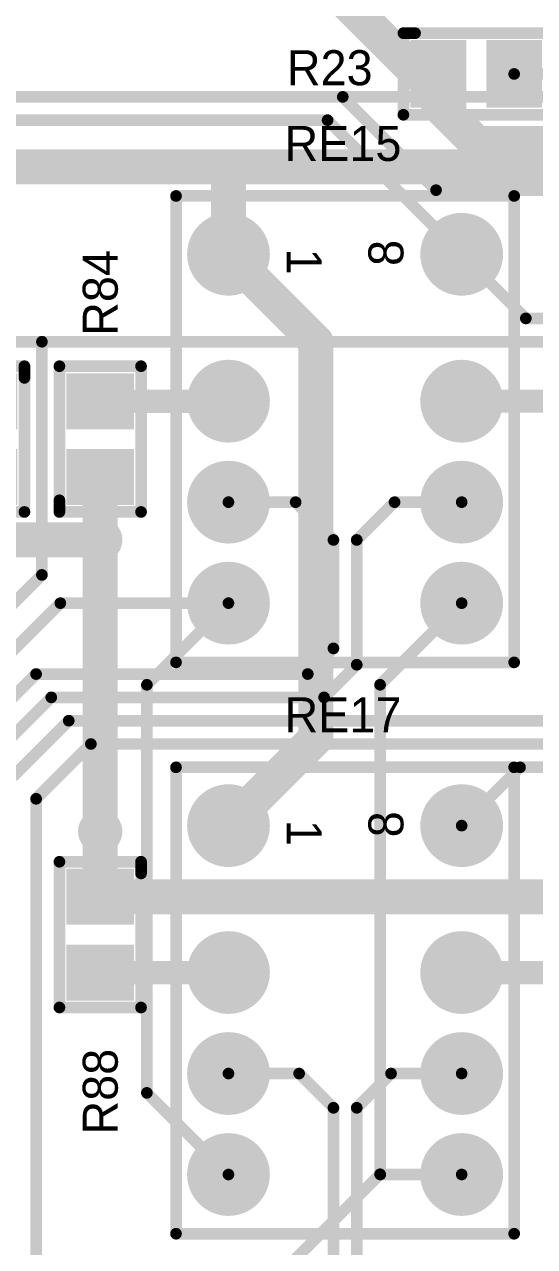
# Model space of a CAD drawing. Extents: x 1012 to 1122, y 1012 to 1122.
# Drawn here: x 1093.09 to 1104.2, y 1028.55 to 1055.17 of the extents above; entities that cross this region are included whole.
import ezdxf

# ---------------------------------------------------------------- set-up
doc = ezdxf.new("R2010")
doc.units = 0
doc.layers.get('0').update_dxf_attribs({"linetype": 'CONTINUOUS'})
for name, color, linetype in [('BOTTOMLAYER', 5, 'CONTINUOUS'), ('BOTTOMSOLDER', 6, 'CONTINUOUS'), ('MULTILAYER', 9, 'CONTINUOUS'), ('TOPLAYER', 1, 'CONTINUOUS'), ('TOPOVERLAY', 2, 'CONTINUOUS'), ('TOPPASTE', 8, 'CONTINUOUS'), ('TOPSOLDER', 216, 'CONTINUOUS')]:
    doc.layers.add(name, color=color, linetype=linetype)

# ---------------------------------------------------------------- blocks, each defined once
blk = doc.blocks.new('CC0603_149')
at = {"layer": 'TOPLAYER'}
for points in [[(-0.508, -0.635), (0.508, -0.635), (-0.508, 0.635), (0.508, 0.635)], [(1.143, -0.635), (2.159, -0.635), (1.143, 0.635), (2.159, 0.635)]]:
    blk.add_solid(points, dxfattribs=at)
at = {"layer": 'TOPOVERLAY', "const_width": 0.254}
for points in [[(-0.762, -0.8889999999999999), (-0.762, 0.8889999999999999)], [(-0.762, 0.8889999999999999), (-0.508, 0.8889999999999999)], [(-0.508, 0.8889999999999999), (2.413, 0.8889999999999999)], [(2.413, -0.8889999999999999), (2.413, 0.8889999999999999)], [(-0.762, -0.8889999999999999), (2.413, -0.8889999999999999)]]:
    blk.add_lwpolyline(points, dxfattribs=at)
at = {"layer": 'TOPOVERLAY', "const_width": 0.127}
for points in [[(-0.8254999999999999, 0.8889999999999999, 1), (-0.6985, 0.8889999999999999, 1)], [(-0.8254999999999999, 0.8889999999999999, 1), (-0.6985, 0.8889999999999999, 1)], [(-0.5715, 0.8889999999999999, 1), (-0.4445, 0.8889999999999999, 1)], [(-0.5715, 0.8889999999999999, 1), (-0.4445, 0.8889999999999999, 1)], [(2.3495, 0.8889999999999999, 1), (2.4765, 0.8889999999999999, 1)], [(2.3495, 0.8889999999999999, 1), (2.4765, 0.8889999999999999, 1)], [(-0.8254999999999999, -0.8889999999999999, 1), (-0.6985, -0.8889999999999999, 1)], [(-0.8254999999999999, -0.8889999999999999, 1), (-0.6985, -0.8889999999999999, 1)], [(2.3495, -0.8889999999999999, 1), (2.4765, -0.8889999999999999, 1)], [(2.3495, -0.8889999999999999, 1), (2.4765, -0.8889999999999999, 1)]]:
    blk.add_lwpolyline(points, format="xyb", close=True, dxfattribs=at)
at = {"layer": 'TOPPASTE'}
for points in [[(-0.508, -0.635), (0.508, -0.635), (-0.508, 0.635), (0.508, 0.635)], [(1.143, -0.635), (2.159, -0.635), (1.143, 0.635), (2.159, 0.635)]]:
    blk.add_solid(points, dxfattribs=at)
at = {"layer": 'TOPSOLDER'}
for points in [[(-0.6095999999999999, -0.7365999999999999), (0.6095999999999999, -0.7365999999999999), (-0.6095999999999999, 0.7365999999999999), (0.6095999999999999, 0.7365999999999999)], [(1.0414, -0.7365999999999999), (2.2606, -0.7365999999999999), (1.0414, 0.7365999999999999), (2.2606, 0.7365999999999999)]]:
    blk.add_solid(points, dxfattribs=at)
blk = doc.blocks.new('CC0603_185')
at = {"layer": 'TOPLAYER'}
for points in [[(-0.508, -0.635), (0.508, -0.635), (-0.508, 0.635), (0.508, 0.635)], [(1.143, -0.635), (2.159, -0.635), (1.143, 0.635), (2.159, 0.635)]]:
    blk.add_solid(points, dxfattribs=at)
at = {"layer": 'TOPOVERLAY', "const_width": 0.254}
for points in [[(-0.508, 0.8889999999999999), (-0.762, 0.8889999999999999)], [(-0.762, -0.8889999999999999), (-0.762, 0.8889999999999999)], [(2.413, 0.8889999999999999), (-0.508, 0.8889999999999999)], [(2.413, -0.8889999999999999), (2.413, 0.8889999999999999)], [(2.413, -0.8889999999999999), (-0.762, -0.8889999999999999)]]:
    blk.add_lwpolyline(points, dxfattribs=at)
at = {"layer": 'TOPOVERLAY', "const_width": 0.127}
for points in [[(-0.8254999999999999, 0.8889999999999999, 1), (-0.6985, 0.8889999999999999, 1)], [(-0.8254999999999999, 0.8889999999999999, 1), (-0.6985, 0.8889999999999999, 1)], [(-0.5715, 0.8889999999999999, 1), (-0.4445, 0.8889999999999999, 1)], [(-0.5715, 0.8889999999999999, 1), (-0.4445, 0.8889999999999999, 1)], [(2.3495, 0.8889999999999999, 1), (2.4765, 0.8889999999999999, 1)], [(2.3495, 0.8889999999999999, 1), (2.4765, 0.8889999999999999, 1)], [(-0.8254999999999999, -0.8889999999999999, 1), (-0.6985, -0.8889999999999999, 1)], [(-0.8254999999999999, -0.8889999999999999, 1), (-0.6985, -0.8889999999999999, 1)], [(2.3495, -0.8889999999999999, 1), (2.4765, -0.8889999999999999, 1)], [(2.3495, -0.8889999999999999, 1), (2.4765, -0.8889999999999999, 1)]]:
    blk.add_lwpolyline(points, format="xyb", close=True, dxfattribs=at)
at = {"layer": 'TOPPASTE'}
for points in [[(-0.508, -0.635), (0.508, -0.635), (-0.508, 0.635), (0.508, 0.635)], [(1.143, -0.635), (2.159, -0.635), (1.143, 0.635), (2.159, 0.635)]]:
    blk.add_solid(points, dxfattribs=at)
at = {"layer": 'TOPSOLDER'}
for points in [[(-0.6095999999999999, -0.7365999999999999), (0.6095999999999999, -0.7365999999999999), (-0.6095999999999999, 0.7365999999999999), (0.6095999999999999, 0.7365999999999999)], [(1.0414, -0.7365999999999999), (2.2606, -0.7365999999999999), (1.0414, 0.7365999999999999), (2.2606, 0.7365999999999999)]]:
    blk.add_solid(points, dxfattribs=at)
blk = doc.blocks.new('CC0603_209')
at = {"layer": 'TOPLAYER'}
for points in [[(-0.508, -0.635), (0.508, -0.635), (-0.508, 0.635), (0.508, 0.635)], [(1.143, -0.635), (2.159, -0.635), (1.143, 0.635), (2.159, 0.635)]]:
    blk.add_solid(points, dxfattribs=at)
at = {"layer": 'TOPOVERLAY', "const_width": 0.254}
for points in [[(-0.762, 0.8889999999999999), (-0.762, -0.8889999999999999)], [(-0.762, 0.8889999999999999), (-0.508, 0.8889999999999999)], [(-0.508, 0.8889999999999999), (2.413, 0.8889999999999999)], [(2.413, 0.8889999999999999), (2.413, -0.8889999999999999)], [(-0.762, -0.8889999999999999), (2.413, -0.8889999999999999)]]:
    blk.add_lwpolyline(points, dxfattribs=at)
at = {"layer": 'TOPOVERLAY', "const_width": 0.127}
for points in [[(-0.8254999999999999, 0.8889999999999999, 1), (-0.6985, 0.8889999999999999, 1)], [(-0.8254999999999999, 0.8889999999999999, 1), (-0.6985, 0.8889999999999999, 1)], [(-0.5715, 0.8889999999999999, 1), (-0.4445, 0.8889999999999999, 1)], [(-0.5715, 0.8889999999999999, 1), (-0.4445, 0.8889999999999999, 1)], [(2.3495, 0.8889999999999999, 1), (2.4765, 0.8889999999999999, 1)], [(2.3495, 0.8889999999999999, 1), (2.4765, 0.8889999999999999, 1)], [(-0.8254999999999999, -0.8889999999999999, 1), (-0.6985, -0.8889999999999999, 1)], [(-0.8254999999999999, -0.8889999999999999, 1), (-0.6985, -0.8889999999999999, 1)], [(2.3495, -0.8889999999999999, 1), (2.4765, -0.8889999999999999, 1)], [(2.3495, -0.8889999999999999, 1), (2.4765, -0.8889999999999999, 1)]]:
    blk.add_lwpolyline(points, format="xyb", close=True, dxfattribs=at)
at = {"layer": 'TOPPASTE'}
for points in [[(-0.508, -0.635), (0.508, -0.635), (-0.508, 0.635), (0.508, 0.635)], [(1.143, -0.635), (2.159, -0.635), (1.143, 0.635), (2.159, 0.635)]]:
    blk.add_solid(points, dxfattribs=at)
at = {"layer": 'TOPSOLDER'}
for points in [[(-0.6095999999999999, -0.7365999999999999), (0.6095999999999999, -0.7365999999999999), (-0.6095999999999999, 0.7365999999999999), (0.6095999999999999, 0.7365999999999999)], [(1.0414, -0.7365999999999999), (2.2606, -0.7365999999999999), (1.0414, 0.7365999999999999), (2.2606, 0.7365999999999999)]]:
    blk.add_solid(points, dxfattribs=at)
blk = doc.blocks.new('CC0603_213')
at = {"layer": 'TOPLAYER'}
for points in [[(-0.508, -0.635), (0.508, -0.635), (-0.508, 0.635), (0.508, 0.635)], [(1.143, -0.635), (2.159, -0.635), (1.143, 0.635), (2.159, 0.635)]]:
    blk.add_solid(points, dxfattribs=at)
at = {"layer": 'TOPOVERLAY', "const_width": 0.254}
for points in [[(-0.508, 0.8889999999999999), (-0.762, 0.8889999999999999)], [(-0.762, -0.8889999999999999), (-0.762, 0.8889999999999999)], [(2.413, 0.8889999999999999), (-0.508, 0.8889999999999999)], [(2.413, -0.8889999999999999), (2.413, 0.8889999999999999)], [(2.413, -0.8889999999999999), (-0.762, -0.8889999999999999)]]:
    blk.add_lwpolyline(points, dxfattribs=at)
at = {"layer": 'TOPOVERLAY', "const_width": 0.127}
for points in [[(-0.8254999999999999, 0.8889999999999999, 1), (-0.6985, 0.8889999999999999, 1)], [(-0.8254999999999999, 0.8889999999999999, 1), (-0.6985, 0.8889999999999999, 1)], [(-0.5715, 0.8889999999999999, 1), (-0.4445, 0.8889999999999999, 1)], [(-0.5715, 0.8889999999999999, 1), (-0.4445, 0.8889999999999999, 1)], [(2.3495, 0.8889999999999999, 1), (2.4765, 0.8889999999999999, 1)], [(2.3495, 0.8889999999999999, 1), (2.4765, 0.8889999999999999, 1)], [(-0.8254999999999999, -0.8889999999999999, 1), (-0.6985, -0.8889999999999999, 1)], [(-0.8254999999999999, -0.8889999999999999, 1), (-0.6985, -0.8889999999999999, 1)], [(2.3495, -0.8889999999999999, 1), (2.4765, -0.8889999999999999, 1)], [(2.3495, -0.8889999999999999, 1), (2.4765, -0.8889999999999999, 1)]]:
    blk.add_lwpolyline(points, format="xyb", close=True, dxfattribs=at)
at = {"layer": 'TOPPASTE'}
for points in [[(-0.508, -0.635), (0.508, -0.635), (-0.508, 0.635), (0.508, 0.635)], [(1.143, -0.635), (2.159, -0.635), (1.143, 0.635), (2.159, 0.635)]]:
    blk.add_solid(points, dxfattribs=at)
at = {"layer": 'TOPSOLDER'}
for points in [[(-0.6095999999999999, -0.7365999999999999), (0.6095999999999999, -0.7365999999999999), (-0.6095999999999999, 0.7365999999999999), (0.6095999999999999, 0.7365999999999999)], [(1.0414, -0.7365999999999999), (2.2606, -0.7365999999999999), (1.0414, 0.7365999999999999), (2.2606, 0.7365999999999999)]]:
    blk.add_solid(points, dxfattribs=at)
blk = doc.blocks.new('G6K_255')
at = {"layer": 'BOTTOMLAYER', "const_width": 0.7999984}
for points in [[(-0.3999992, 5.08, 1), (0.3999992, 5.08, 1)], [(2.7999944, 5.08, 1), (3.5999928, 5.08, 1)], [(4.999989999999999, 5.08, 1), (5.799988399999999, 5.08, 1)], [(7.1999856, 5.08, 1), (7.999984, 5.08, 1)], [(-0.3999992, 0, 1), (0.3999992, 0, 1)], [(2.7999944, 0, 1), (3.5999928, 0, 1)], [(4.999989999999999, 0, 1), (5.799988399999999, 0, 1)], [(7.1999856, 0, 1), (7.999984, 0, 1)]]:
    blk.add_lwpolyline(points, format="xyb", close=True, dxfattribs=at)
at = {"layer": 'BOTTOMSOLDER', "const_width": 0.9015983999999999}
for points in [[(-0.4507992, 5.08, 1), (0.4507992, 5.08, 1)], [(2.7491944, 5.08, 1), (3.6507928, 5.08, 1)], [(4.94919, 5.08, 1), (5.8507884, 5.08, 1)], [(7.1491856, 5.08, 1), (8.050784, 5.08, 1)], [(-0.4507992, 0, 1), (0.4507992, 0, 1)], [(2.7491944, 0, 1), (3.6507928, 0, 1)], [(4.94919, 0, 1), (5.8507884, 0, 1)], [(7.1491856, 0, 1), (8.050784, 0, 1)]]:
    blk.add_lwpolyline(points, format="xyb", close=True, dxfattribs=at)
at = {"layer": 'MULTILAYER', "const_width": 0.7999984}
for points in [[(-0.3999992, 5.08, 1), (0.3999992, 5.08, 1)], [(2.7999944, 5.08, 1), (3.5999928, 5.08, 1)], [(4.999989999999999, 5.08, 1), (5.799988399999999, 5.08, 1)], [(7.1999856, 5.08, 1), (7.999984, 5.08, 1)], [(-0.3999992, 0, 1), (0.3999992, 0, 1)], [(2.7999944, 0, 1), (3.5999928, 0, 1)], [(4.999989999999999, 0, 1), (5.799988399999999, 0, 1)], [(7.1999856, 0, 1), (7.999984, 0, 1)]]:
    blk.add_lwpolyline(points, format="xyb", close=True, dxfattribs=at)
at = {"layer": 'TOPLAYER', "const_width": 0.7999984}
for points in [[(-0.3999992, 5.08, 1), (0.3999992, 5.08, 1)], [(2.7999944, 5.08, 1), (3.5999928, 5.08, 1)], [(4.999989999999999, 5.08, 1), (5.799988399999999, 5.08, 1)], [(7.1999856, 5.08, 1), (7.999984, 5.08, 1)], [(-0.3999992, 0, 1), (0.3999992, 0, 1)], [(2.7999944, 0, 1), (3.5999928, 0, 1)], [(4.999989999999999, 0, 1), (5.799988399999999, 0, 1)], [(7.1999856, 0, 1), (7.999984, 0, 1)]]:
    blk.add_lwpolyline(points, format="xyb", close=True, dxfattribs=at)
at = {"layer": 'TOPOVERLAY', "const_width": 0.254}
for points in [[(8.889999999999999, 6.223), (-1.27, 6.223)], [(-1.27, -1.143), (-1.27, 6.223)], [(8.889999999999999, -1.143), (8.889999999999999, 6.223)], [(8.889999999999999, -1.143), (-1.27, -1.143)]]:
    blk.add_lwpolyline(points, dxfattribs=at)
at = {"layer": 'TOPOVERLAY', "const_width": 0.127}
for points in [[(-1.3335, 6.223, 1), (-1.2065, 6.223, 1)], [(-1.3335, 6.223, 1), (-1.2065, 6.223, 1)], [(8.8265, 6.223, 1), (8.9535, 6.223, 1)], [(8.8265, 6.223, 1), (8.9535, 6.223, 1)], [(-1.3335, -1.143, 1), (-1.2065, -1.143, 1)], [(-1.3335, -1.143, 1), (-1.2065, -1.143, 1)], [(8.8265, -1.143, 1), (8.9535, -1.143, 1)], [(8.8265, -1.143, 1), (8.9535, -1.143, 1)]]:
    blk.add_lwpolyline(points, format="xyb", close=True, dxfattribs=at)
at = {"layer": 'TOPSOLDER', "const_width": 0.9015983999999999}
for points in [[(-0.4507992, 5.08, 1), (0.4507992, 5.08, 1)], [(2.7491944, 5.08, 1), (3.6507928, 5.08, 1)], [(4.94919, 5.08, 1), (5.8507884, 5.08, 1)], [(7.1491856, 5.08, 1), (8.050784, 5.08, 1)], [(-0.4507992, 0, 1), (0.4507992, 0, 1)], [(2.7491944, 0, 1), (3.6507928, 0, 1)], [(4.94919, 0, 1), (5.8507884, 0, 1)], [(7.1491856, 0, 1), (8.050784, 0, 1)]]:
    blk.add_lwpolyline(points, format="xyb", close=True, dxfattribs=at)
at = {"layer": 'TOPOVERLAY'}
blk.add_text('8', height=0.762, rotation=-179.9999999999147, dxfattribs=at).set_placement((0.254, 3.81))
blk.add_text('1', height=0.762, dxfattribs=at).set_placement((-0.127, 1.27))
blk = doc.blocks.new('G6K_257')
at = {"layer": 'BOTTOMLAYER', "const_width": 0.7999984}
for points in [[(-0.3999992, 5.08, 1), (0.3999992, 5.08, 1)], [(2.7999944, 5.08, 1), (3.5999928, 5.08, 1)], [(4.999989999999999, 5.08, 1), (5.799988399999999, 5.08, 1)], [(7.1999856, 5.08, 1), (7.999984, 5.08, 1)], [(-0.3999992, 0, 1), (0.3999992, 0, 1)], [(2.7999944, 0, 1), (3.5999928, 0, 1)], [(4.999989999999999, 0, 1), (5.799988399999999, 0, 1)], [(7.1999856, 0, 1), (7.999984, 0, 1)]]:
    blk.add_lwpolyline(points, format="xyb", close=True, dxfattribs=at)
at = {"layer": 'BOTTOMSOLDER', "const_width": 0.9015983999999999}
for points in [[(-0.4507992, 5.08, 1), (0.4507992, 5.08, 1)], [(2.7491944, 5.08, 1), (3.6507928, 5.08, 1)], [(4.94919, 5.08, 1), (5.8507884, 5.08, 1)], [(7.1491856, 5.08, 1), (8.050784, 5.08, 1)], [(-0.4507992, 0, 1), (0.4507992, 0, 1)], [(2.7491944, 0, 1), (3.6507928, 0, 1)], [(4.94919, 0, 1), (5.8507884, 0, 1)], [(7.1491856, 0, 1), (8.050784, 0, 1)]]:
    blk.add_lwpolyline(points, format="xyb", close=True, dxfattribs=at)
at = {"layer": 'MULTILAYER', "const_width": 0.7999984}
for points in [[(-0.3999992, 5.08, 1), (0.3999992, 5.08, 1)], [(2.7999944, 5.08, 1), (3.5999928, 5.08, 1)], [(4.999989999999999, 5.08, 1), (5.799988399999999, 5.08, 1)], [(7.1999856, 5.08, 1), (7.999984, 5.08, 1)], [(-0.3999992, 0, 1), (0.3999992, 0, 1)], [(2.7999944, 0, 1), (3.5999928, 0, 1)], [(4.999989999999999, 0, 1), (5.799988399999999, 0, 1)], [(7.1999856, 0, 1), (7.999984, 0, 1)]]:
    blk.add_lwpolyline(points, format="xyb", close=True, dxfattribs=at)
at = {"layer": 'TOPLAYER', "const_width": 0.7999984}
for points in [[(-0.3999992, 5.08, 1), (0.3999992, 5.08, 1)], [(2.7999944, 5.08, 1), (3.5999928, 5.08, 1)], [(4.999989999999999, 5.08, 1), (5.799988399999999, 5.08, 1)], [(7.1999856, 5.08, 1), (7.999984, 5.08, 1)], [(-0.3999992, 0, 1), (0.3999992, 0, 1)], [(2.7999944, 0, 1), (3.5999928, 0, 1)], [(4.999989999999999, 0, 1), (5.799988399999999, 0, 1)], [(7.1999856, 0, 1), (7.999984, 0, 1)]]:
    blk.add_lwpolyline(points, format="xyb", close=True, dxfattribs=at)
at = {"layer": 'TOPOVERLAY', "const_width": 0.254}
for points in [[(8.889999999999999, 6.223), (-1.27, 6.223)], [(-1.27, -1.143), (-1.27, 6.223)], [(8.889999999999999, -1.143), (8.889999999999999, 6.223)], [(8.889999999999999, -1.143), (-1.27, -1.143)]]:
    blk.add_lwpolyline(points, dxfattribs=at)
at = {"layer": 'TOPOVERLAY', "const_width": 0.127}
for points in [[(-1.3335, 6.223, 1), (-1.2065, 6.223, 1)], [(-1.3335, 6.223, 1), (-1.2065, 6.223, 1)], [(8.8265, 6.223, 1), (8.9535, 6.223, 1)], [(8.8265, 6.223, 1), (8.9535, 6.223, 1)], [(-1.3335, -1.143, 1), (-1.2065, -1.143, 1)], [(-1.3335, -1.143, 1), (-1.2065, -1.143, 1)], [(8.8265, -1.143, 1), (8.9535, -1.143, 1)], [(8.8265, -1.143, 1), (8.9535, -1.143, 1)]]:
    blk.add_lwpolyline(points, format="xyb", close=True, dxfattribs=at)
at = {"layer": 'TOPSOLDER', "const_width": 0.9015983999999999}
for points in [[(-0.4507992, 5.08, 1), (0.4507992, 5.08, 1)], [(2.7491944, 5.08, 1), (3.6507928, 5.08, 1)], [(4.94919, 5.08, 1), (5.8507884, 5.08, 1)], [(7.1491856, 5.08, 1), (8.050784, 5.08, 1)], [(-0.4507992, 0, 1), (0.4507992, 0, 1)], [(2.7491944, 0, 1), (3.6507928, 0, 1)], [(4.94919, 0, 1), (5.8507884, 0, 1)], [(7.1491856, 0, 1), (8.050784, 0, 1)]]:
    blk.add_lwpolyline(points, format="xyb", close=True, dxfattribs=at)
at = {"layer": 'TOPOVERLAY'}
blk.add_text('8', height=0.762, rotation=-179.9999999999147, dxfattribs=at).set_placement((0.254, 3.81))
blk.add_text('1', height=0.762, dxfattribs=at).set_placement((-0.127, 1.27))

msp = doc.modelspace()

# ---------------------------------------------------------------- linework, layer by layer
at = {"layer": 'BOTTOMLAYER'}
for points, const_width in [([(1050.036, 1053.592), (1112.402398, 1053.592)], 0.254), ([(1086.231, 1052.068), (1106.551, 1052.068)], 0.762), ([(1097.534, 1050.163), (1097.534, 1052.068)], 0.762), ([(1097.534, 1050.163), (1099.439, 1048.258)], 0.762), ([(1099.439, 1039.622), (1099.439, 1048.258)], 0.762), ([(1092.2, 1043.94), (1094.74, 1043.94)], 0.762), ([(1094.74, 1037.59), (1094.74, 1043.94)], 0.762), ([(1095.756, 1040.7850152), (1097.534, 1042.5630152)], 0.254), ([(1100.836, 1040.7850152), (1102.614, 1042.5630152)], 0.254), ([(1095.756, 1031.8950152), (1095.756, 1040.7850152)], 0.254), ([(1100.836, 1030.1224), (1100.836, 1040.7850152)], 0.254), ([(1097.534, 1037.717), (1099.439, 1039.622)], 0.762), ([(1095.756, 1031.8950152), (1097.534, 1030.1170152)], 0.254), ([(1098.9056, 1028.192), (1100.836, 1030.1224)], 0.254), ([(1100.8413848, 1030.1170152), (1102.614, 1030.1170152)], 0.254)]:
    msp.add_lwpolyline(points, dxfattribs=dict(at, const_width=const_width))
for points, const_width in [([(1097.3435, 1052.068, 1), (1097.7245, 1052.068, 1)], 0.381), ([(1097.3435, 1050.163, 1), (1097.7245, 1050.163, 1)], 0.381), ([(1097.3435, 1050.163, 1), (1097.7245, 1050.163, 1)], 0.381), ([(1099.2485, 1048.258, 1), (1099.6295, 1048.258, 1)], 0.381), ([(1099.2485, 1048.258, 1), (1099.6295, 1048.258, 1)], 0.381), ([(1094.5495, 1043.94, 1), (1094.9305, 1043.94, 1)], 0.381), ([(1094.5495, 1043.94, 1), (1094.9305, 1043.94, 1)], 0.381), ([(1094.5495, 1043.94, 1), (1094.9305, 1043.94, 1)], 0.381), ([(1097.4705, 1042.5630152, 1), (1097.5975, 1042.5630152, 1)], 0.127), ([(1102.5505, 1042.5630152, 1), (1102.6775, 1042.5630152, 1)], 0.127), ([(1095.6925, 1040.7850152, 1), (1095.8195, 1040.7850152, 1)], 0.127), ([(1095.6925, 1040.7850152, 1), (1095.8195, 1040.7850152, 1)], 0.127), ([(1100.7725, 1040.7850152, 1), (1100.8995, 1040.7850152, 1)], 0.127), ([(1100.7725, 1040.7850152, 1), (1100.8995, 1040.7850152, 1)], 0.127), ([(1099.2485, 1039.622, 1), (1099.6295, 1039.622, 1)], 0.381), ([(1099.2485, 1039.622, 1), (1099.6295, 1039.622, 1)], 0.381), ([(1097.3435, 1037.717, 1), (1097.7245, 1037.717, 1)], 0.381), ([(1094.5495, 1037.59, 1), (1094.9305, 1037.59, 1)], 0.381), ([(1094.5495, 1037.59, 1), (1094.9305, 1037.59, 1)], 0.381), ([(1095.6925, 1031.8950152, 1), (1095.8195, 1031.8950152, 1)], 0.127), ([(1095.6925, 1031.8950152, 1), (1095.8195, 1031.8950152, 1)], 0.127), ([(1097.4705, 1030.1170152, 1), (1097.5975, 1030.1170152, 1)], 0.127), ([(1100.7725, 1030.1224, 1), (1100.8995, 1030.1224, 1)], 0.127), ([(1100.7725, 1030.1224, 1), (1100.8995, 1030.1224, 1)], 0.127), ([(1100.7778848, 1030.1170152, 1), (1100.9048848, 1030.1170152, 1)], 0.127), ([(1102.5505, 1030.1170152, 1), (1102.6775, 1030.1170152, 1)], 0.127)]:
    msp.add_lwpolyline(points, format="xyb", close=True, dxfattribs=dict(at, const_width=const_width))
at = {"layer": 'BOTTOMSOLDER', "const_width": 0.4826}
for points in [[(1094.4987, 1043.94, 1), (1094.9813, 1043.94, 1)], [(1094.4987, 1037.59, 1), (1094.9813, 1037.59, 1)]]:
    msp.add_lwpolyline(points, format="xyb", close=True, dxfattribs=at)
at = {"layer": 'MULTILAYER', "const_width": 0.381}
for points in [[(1094.5495, 1043.94, 1), (1094.9305, 1043.94, 1)], [(1094.5495, 1037.59, 1), (1094.9305, 1037.59, 1)]]:
    msp.add_lwpolyline(points, format="xyb", close=True, dxfattribs=at)
at = {"layer": 'TOPLAYER'}
for points, const_width in [([(1096.5942, 1059.1546), (1101.658198, 1054.090602)], 0.762), ([(1101.658198, 1054.090602), (1102.106, 1054.090602)], 0.762), ([(1102.106, 1053.4142), (1102.106, 1054.090602)], 0.762), ([(1103.757, 1054.090602), (1106.424, 1054.090602)], 0.254), ([(1072.388, 1053.592), (1100.0232, 1053.592)], 0.254), ([(1100.0232, 1053.592), (1102.0552, 1051.56)], 0.254), ([(1102.106, 1053.4142), (1102.9442, 1052.576)], 0.762), ([(1071.626, 1053.084), (1099.693, 1053.084)], 0.254), ([(1099.693, 1053.084), (1104.011, 1048.766)], 0.254), ([(1102.9442, 1052.576), (1109.5228, 1052.576)], 0.762), ([(1102.0552, 1051.56), (1111.504, 1051.56)], 0.254), ([(1104.011, 1048.766), (1114.425, 1048.766)], 0.254), ([(1040.7904, 1048.258), (1119.378, 1048.258)], 0.254), ([(1093.47, 1043.178), (1093.47, 1048.258)], 0.254), ([(1094.74, 1046.9626), (1097.5335936, 1046.9626)], 0.508), ([(1097.5335936, 1046.9626), (1097.534, 1046.9630064)], 0.508), ([(1102.614, 1046.9630064), (1105.4075936, 1046.9630064)], 0.508), ([(1094.74, 1043.94), (1094.74, 1045.3116)], 0.762), ([(1097.534, 1044.7630108), (1098.9969892, 1044.7630108)], 0.254), ([(1098.9969892, 1044.7630108), (1099.82, 1043.94)], 0.254), ([(1100.328, 1043.94), (1101.1510108, 1044.7630108)], 0.254), ([(1101.1510108, 1044.7630108), (1102.614, 1044.7630108)], 0.254), ([(1099.82, 1041.5778), (1099.82, 1043.94)], 0.254), ([(1100.328, 1041.2222), (1100.328, 1043.94)], 0.254), ([(1090.803, 1040.511), (1093.47, 1043.178)], 0.254), ([(1091.311, 1040.003), (1093.8710152, 1042.5630152)], 0.254), ([(1093.8710152, 1042.5630152), (1097.534, 1042.5630152)], 0.254), ([(1099.2612, 1041.019), (1099.82, 1041.5778)], 0.254), ([(1099.6168, 1040.511), (1100.328, 1041.2222)], 0.254), ([(1091.819, 1039.495), (1093.343, 1041.019)], 0.254), ([(1093.343, 1041.019), (1099.2612, 1041.019)], 0.254), ([(1092.327, 1039.1648), (1093.6732, 1040.511)], 0.254), ([(1093.6732, 1040.511), (1099.6168, 1040.511)], 0.254), ([(1092.835, 1038.7838), (1094.0542, 1040.003)], 0.254), ([(1094.0542, 1040.003), (1112.012, 1040.003)], 0.254), ([(1093.343, 1038.3012), (1094.5368, 1039.495)], 0.254), ([(1094.5368, 1039.495), (1112.3422, 1039.495)], 0.254), ([(1102.614, 1037.717), (1103.884, 1038.987)], 0.254), ([(1103.884, 1038.987), (1114.552, 1038.987)], 0.254), ([(1093.343, 1027.557), (1093.343, 1038.3012)], 0.254), ([(1094.74, 1036.1676), (1094.74, 1037.59)], 0.762), ([(1094.74, 1036.1676), (1118.6151872, 1036.1676)], 0.762), ([(1094.74, 1034.5166), (1097.5335936, 1034.5166)], 0.508), ([(1097.5335936, 1034.5166), (1097.534, 1034.5170064)], 0.508), ([(1102.614, 1034.5170064), (1105.4067808, 1034.5170064)], 0.508), ([(1097.534, 1032.3170108), (1099.0731892, 1032.3170108)], 0.254), ([(1099.0731892, 1032.3170108), (1099.82, 1031.5702)], 0.254), ([(1100.328, 1031.5702), (1101.0748108, 1032.3170108)], 0.254), ([(1101.0748108, 1032.3170108), (1102.614, 1032.3170108)], 0.254), ([(1099.82, 1019.683), (1099.82, 1031.5702)], 0.254), ([(1100.328, 1019.3528), (1100.328, 1031.5702)], 0.254)]:
    msp.add_lwpolyline(points, dxfattribs=dict(at, const_width=const_width))
for points, const_width in [([(1101.467698, 1054.090602, 1), (1101.848698, 1054.090602, 1)], 0.381), ([(1101.467698, 1054.090602, 1), (1101.848698, 1054.090602, 1)], 0.381), ([(1101.9155, 1054.090602, 1), (1102.2965, 1054.090602, 1)], 0.381), ([(1101.9155, 1054.090602, 1), (1102.2965, 1054.090602, 1)], 0.381), ([(1103.6935, 1054.090602, 1), (1103.8205, 1054.090602, 1)], 0.127), ([(1099.9597, 1053.592, 1), (1100.0867, 1053.592, 1)], 0.127), ([(1099.9597, 1053.592, 1), (1100.0867, 1053.592, 1)], 0.127), ([(1101.9155, 1053.4142, 1), (1102.2965, 1053.4142, 1)], 0.381), ([(1101.9155, 1053.4142, 1), (1102.2965, 1053.4142, 1)], 0.381), ([(1099.6295, 1053.084, 1), (1099.7565, 1053.084, 1)], 0.127), ([(1099.6295, 1053.084, 1), (1099.7565, 1053.084, 1)], 0.127), ([(1102.7537, 1052.576, 1), (1103.1347, 1052.576, 1)], 0.381), ([(1102.7537, 1052.576, 1), (1103.1347, 1052.576, 1)], 0.381), ([(1101.9917, 1051.56, 1), (1102.1187, 1051.56, 1)], 0.127), ([(1101.9917, 1051.56, 1), (1102.1187, 1051.56, 1)], 0.127), ([(1103.9475, 1048.766, 1), (1104.0745, 1048.766, 1)], 0.127), ([(1103.9475, 1048.766, 1), (1104.0745, 1048.766, 1)], 0.127), ([(1093.4065, 1048.258, 1), (1093.5335, 1048.258, 1)], 0.127), ([(1094.613, 1046.9626, 1), (1094.867, 1046.9626, 1)], 0.254), ([(1097.4065936, 1046.9626, 1), (1097.6605936, 1046.9626, 1)], 0.254), ([(1097.4065936, 1046.9626, 1), (1097.6605936, 1046.9626, 1)], 0.254), ([(1097.407, 1046.9630064, 1), (1097.661, 1046.9630064, 1)], 0.254), ([(1102.487, 1046.9630064, 1), (1102.741, 1046.9630064, 1)], 0.254), ([(1094.5495, 1045.3116, 1), (1094.9305, 1045.3116, 1)], 0.381), ([(1097.4705, 1044.7630108, 1), (1097.5975, 1044.7630108, 1)], 0.127), ([(1098.9334892, 1044.7630108, 1), (1099.0604892, 1044.7630108, 1)], 0.127), ([(1098.9334892, 1044.7630108, 1), (1099.0604892, 1044.7630108, 1)], 0.127), ([(1101.0875108, 1044.7630108, 1), (1101.2145108, 1044.7630108, 1)], 0.127), ([(1101.0875108, 1044.7630108, 1), (1101.2145108, 1044.7630108, 1)], 0.127), ([(1102.5505, 1044.7630108, 1), (1102.6775, 1044.7630108, 1)], 0.127), ([(1094.5495, 1043.94, 1), (1094.9305, 1043.94, 1)], 0.381), ([(1094.5495, 1043.94, 1), (1094.9305, 1043.94, 1)], 0.381), ([(1099.7565, 1043.94, 1), (1099.8835, 1043.94, 1)], 0.127), ([(1099.7565, 1043.94, 1), (1099.8835, 1043.94, 1)], 0.127), ([(1100.2645, 1043.94, 1), (1100.3915, 1043.94, 1)], 0.127), ([(1100.2645, 1043.94, 1), (1100.3915, 1043.94, 1)], 0.127), ([(1093.4065, 1043.178, 1), (1093.5335, 1043.178, 1)], 0.127), ([(1093.4065, 1043.178, 1), (1093.5335, 1043.178, 1)], 0.127), ([(1093.8075152, 1042.5630152, 1), (1093.9345152, 1042.5630152, 1)], 0.127), ([(1093.8075152, 1042.5630152, 1), (1093.9345152, 1042.5630152, 1)], 0.127), ([(1097.4705, 1042.5630152, 1), (1097.5975, 1042.5630152, 1)], 0.127), ([(1099.7565, 1041.5778, 1), (1099.8835, 1041.5778, 1)], 0.127), ([(1099.7565, 1041.5778, 1), (1099.8835, 1041.5778, 1)], 0.127), ([(1100.2645, 1041.2222, 1), (1100.3915, 1041.2222, 1)], 0.127), ([(1100.2645, 1041.2222, 1), (1100.3915, 1041.2222, 1)], 0.127), ([(1093.2795, 1041.019, 1), (1093.4065, 1041.019, 1)], 0.127), ([(1093.2795, 1041.019, 1), (1093.4065, 1041.019, 1)], 0.127), ([(1099.1977, 1041.019, 1), (1099.3247, 1041.019, 1)], 0.127), ([(1099.1977, 1041.019, 1), (1099.3247, 1041.019, 1)], 0.127), ([(1093.6097, 1040.511, 1), (1093.7367, 1040.511, 1)], 0.127), ([(1093.6097, 1040.511, 1), (1093.7367, 1040.511, 1)], 0.127), ([(1099.5533, 1040.511, 1), (1099.6803, 1040.511, 1)], 0.127), ([(1099.5533, 1040.511, 1), (1099.6803, 1040.511, 1)], 0.127), ([(1093.9907, 1040.003, 1), (1094.1177, 1040.003, 1)], 0.127), ([(1093.9907, 1040.003, 1), (1094.1177, 1040.003, 1)], 0.127), ([(1094.4733, 1039.495, 1), (1094.6003, 1039.495, 1)], 0.127), ([(1094.4733, 1039.495, 1), (1094.6003, 1039.495, 1)], 0.127), ([(1103.8205, 1038.987, 1), (1103.9475, 1038.987, 1)], 0.127), ([(1103.8205, 1038.987, 1), (1103.9475, 1038.987, 1)], 0.127), ([(1093.2795, 1038.3012, 1), (1093.4065, 1038.3012, 1)], 0.127), ([(1093.2795, 1038.3012, 1), (1093.4065, 1038.3012, 1)], 0.127), ([(1094.5495, 1037.59, 1), (1094.9305, 1037.59, 1)], 0.381), ([(1094.5495, 1037.59, 1), (1094.9305, 1037.59, 1)], 0.381), ([(1102.5505, 1037.717, 1), (1102.6775, 1037.717, 1)], 0.127), ([(1094.5495, 1036.1676, 1), (1094.9305, 1036.1676, 1)], 0.381), ([(1094.5495, 1036.1676, 1), (1094.9305, 1036.1676, 1)], 0.381), ([(1094.613, 1034.5166, 1), (1094.867, 1034.5166, 1)], 0.254), ([(1097.4065936, 1034.5166, 1), (1097.6605936, 1034.5166, 1)], 0.254), ([(1097.4065936, 1034.5166, 1), (1097.6605936, 1034.5166, 1)], 0.254), ([(1097.407, 1034.5170064, 1), (1097.661, 1034.5170064, 1)], 0.254), ([(1102.487, 1034.5170064, 1), (1102.741, 1034.5170064, 1)], 0.254), ([(1097.4705, 1032.3170108, 1), (1097.5975, 1032.3170108, 1)], 0.127), ([(1099.0096892, 1032.3170108, 1), (1099.1366892, 1032.3170108, 1)], 0.127), ([(1099.0096892, 1032.3170108, 1), (1099.1366892, 1032.3170108, 1)], 0.127), ([(1101.0113108, 1032.3170108, 1), (1101.1383108, 1032.3170108, 1)], 0.127), ([(1101.0113108, 1032.3170108, 1), (1101.1383108, 1032.3170108, 1)], 0.127), ([(1102.5505, 1032.3170108, 1), (1102.6775, 1032.3170108, 1)], 0.127), ([(1099.7565, 1031.5702, 1), (1099.8835, 1031.5702, 1)], 0.127), ([(1099.7565, 1031.5702, 1), (1099.8835, 1031.5702, 1)], 0.127), ([(1100.2645, 1031.5702, 1), (1100.3915, 1031.5702, 1)], 0.127), ([(1100.2645, 1031.5702, 1), (1100.3915, 1031.5702, 1)], 0.127)]:
    msp.add_lwpolyline(points, format="xyb", close=True, dxfattribs=dict(at, const_width=const_width))
at = {"layer": 'TOPSOLDER', "const_width": 0.4826}
for points in [[(1094.4987, 1043.94, 1), (1094.9813, 1043.94, 1)], [(1094.4987, 1037.59, 1), (1094.9813, 1037.59, 1)]]:
    msp.add_lwpolyline(points, format="xyb", close=True, dxfattribs=at)

# ---------------------------------------------------------------- block references
for name, p, rotation in [('CC0603_149', (1102.106, 1054.090602), 360), ('G6K_255', (1097.534, 1050.163), 270), ('CC0603_185', (1092.2, 1046.9626), 270), ('CC0603_209', (1094.74, 1045.3116), 90), ('G6K_257', (1097.534, 1037.717), 270), ('CC0603_213', (1094.74, 1036.1676), 270)]:
    msp.add_blockref(name, p, dxfattribs=dict(rotation=rotation))

# ---------------------------------------------------------------- texts
at = {"layer": 'TOPOVERLAY'}
for s, p in [('R23', (1098.804, 1053.846)), ('RE15', (1098.7532, 1052.195)), ('RE17', (1098.7532, 1039.749))]:
    msp.add_text(s, height=0.762, dxfattribs=at).set_placement(p)
for s, p in [('R84', (1095.121, 1048.385)), ('R88', (1095.121, 1030.986))]:
    msp.add_text(s, height=0.762, rotation=89.99999999995735, dxfattribs=at).set_placement(p)

doc.saveas('drawing.dxf')
